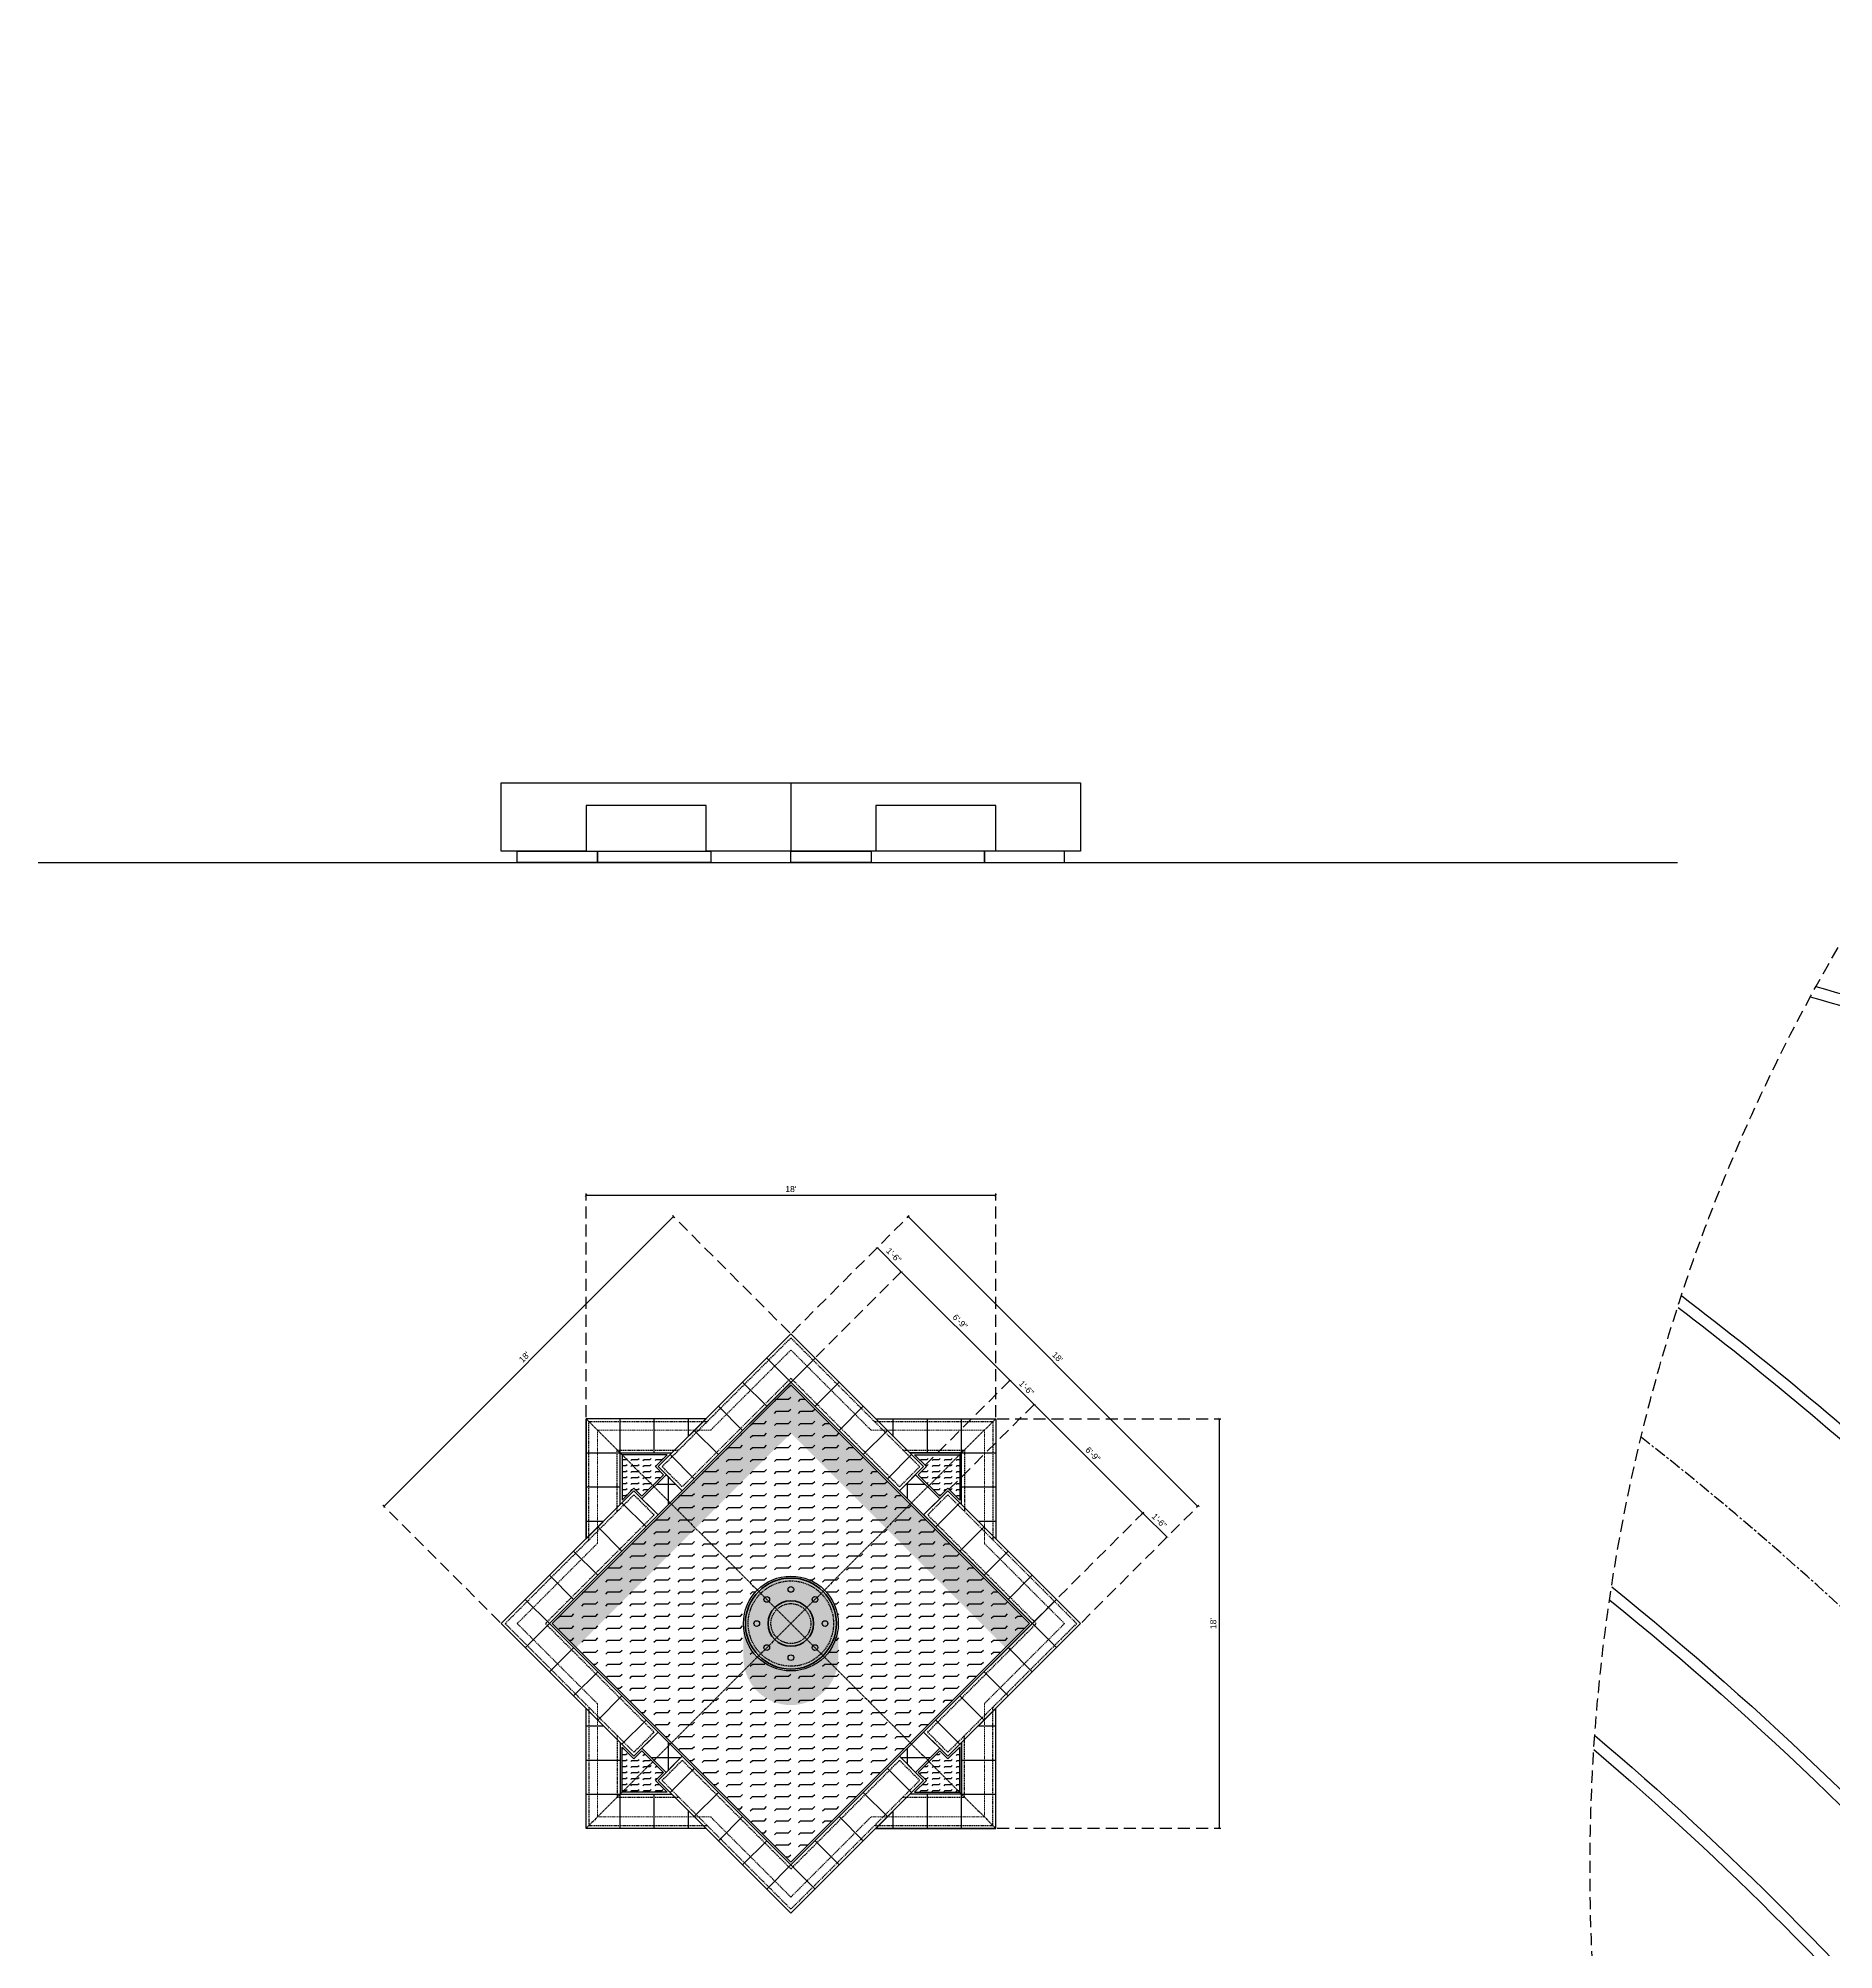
# Model space of a CAD drawing. Header units: inches. Extents: x 50027 to 54188, y -4291 to 1318.
# Drawn here: x 50027 to 50973, y -3370 to -2362 of the extents above; entities that cross this region are included whole.
import ezdxf

# ---------------------------------------------------------------- set-up
doc = ezdxf.new("R2010")
doc.units = ezdxf.units.IN
doc.linetypes.add('CENTER', pattern=[2, 1.25, -0.25, 0.25, -0.25])
doc.linetypes.add('HIDDEN', pattern=[9.525, 6.35, -3.175])
for name, color, linetype in [('06--LINE-1 HID', 2, 'HIDDEN'), ('06--LINE-2', 2, 'Continuous'), ('06--LINE-3', 3, 'Continuous'), ('N--FIXTURE-2', 2, 'Continuous'), ('ROAD CL', 251, 'CENTER'), ('roads & footpath', 161, 'Continuous'), ('WALL HATCH EXIST', 253, 'Continuous'), ('water hatch', 121, 'Continuous')]:
    doc.layers.add(name, color=color, linetype=linetype)
for name, color, linetype, lineweight in [('06--LINE-4', 4, 'Continuous', 40), ('07--DIM-2', 2, 'Continuous', 25), ('H--CLADDING-HID', 9, 'HIDDEN', 18)]:
    doc.layers.add(name, color=color, linetype=linetype, lineweight=lineweight)
doc.styles.add('3-16', font='arial.ttf')
doc.dimstyles.new('Copy of 3-8', dxfattribs={"dimscale": 0.4, "dimtxt": 8, "dimasz": 3, "dimexe": 2, "dimexo": 2, "dimgap": 4, "dimtad": 1, "dimdec": 4, "dimzin": 0, "dimdsep": 46, "dimlunit": 4, "dimtxsty": '3-16', "dimblk": 'ARCHTICK', "dimcen": 12, "dimclrd": 1, "dimclre": 252, "dimclrt": 2, "dimadec": 3, "dimazin": 0, "dimtfac": 1, "dimtdec": 4, "dimtofl": 0, "dimtmove": 2, "dimatfit": 3, "dimldrblk": 'AERO', "dimfxl": 0.18, "dimtolj": 1, "dimtzin": 0, "dimarcsym": 1})
pattern_1 = [(0, (-2543.1744, 4597.8953), (0, 3.175), [3.175, -3.175]), (45, (-2539.9994, 4597.8953), (0, 3.17499999), [0.79375, -2.90262807, 0.79375, -4.49012807])]
pattern_2 = [(0, (-2543.174, 4597.895), (0, 18), []), (90, (-2543.174, 4597.895), (-18, 1e-15), [])]

# ---------------------------------------------------------------- blocks, each defined once
blk = doc.blocks.new('*U4')
at = {"layer": 'N--FIXTURE-2'}
blk.add_circle((0, 0), 1.5, dxfattribs=at)
blk = doc.blocks.new('*U5')
at = {"color": 0, "linetype": 'ByBlock', "lineweight": -2, "transparency": 16777216}
blk.add_blockref('*U4', (50410.7, -3184.8), dxfattribs=at)
for p, rotation in [((50423.4, -3179.5), 315), ((50436.1, -3184.8), 270.0000000000001), ((50405.4, -3197.5), 45.00000000000003), ((50441.4, -3197.5), 225), ((50410.7, -3210.2), 90.00000000000004), ((50423.4, -3215.5), 135), ((50436.1, -3210.2), 180)]:
    blk.add_blockref('*U4', p, dxfattribs=dict(at, rotation=rotation))
blk = doc.blocks.new('_ArchTick')
at = {"color": 0, "const_width": 0.15}
blk.add_lwpolyline([(-0.5, -0.5), (0.5, 0.5)], dxfattribs=at)
blk = doc.blocks.new('*D103')
at = {"layer": '07--DIM-2', "color": 252, "linetype": 'HIDDEN', "lineweight": -2, "transparency": 16777216}
for p, q in [((50424, -3044.2), (50485.8, -2982.4)), ((50576.7, -3196.9), (50638.5, -3135.1))]:
    blk.add_line(p, q, dxfattribs=at)
at = {"layer": '07--DIM-2', "color": 1, "lineweight": -2, "transparency": 16777216}
blk.add_line((50485.2, -2982.9), (50638, -3135.7), dxfattribs=at)
at = {"layer": 'Defpoints', "color": 0, "transparency": 16777216}
for p in [(50423.4, -3044.8), (50638, -3135.7), (50576.1, -3197.5)]:
    blk.add_point(p, dxfattribs=at)
at = {"layer": '07--DIM-2', "color": 1, "lineweight": -2, "transparency": 16777216, "xscale": 1.2, "yscale": 1.2, "zscale": 1.2}
for p, rotation in [((50485.2, -2982.9), 135), ((50638, -3135.7), 315)]:
    blk.add_blockref('_ArchTick', p, dxfattribs=dict(at, rotation=rotation))
at = {"layer": '07--DIM-2', "color": 2, "transparency": 16777216, "insert": (50563.9, -3057), "char_height": 3.2, "attachment_point": 5, "rotation": 315, "style": '3-16'}
blk.add_mtext("\\A1;18'", dxfattribs=at)
blk = doc.blocks.new('AERO')
blk.add_line((0, 0), (-1, 0))
blk.add_lwpolyline([(-0.71, 0.71), (0, 0), (-0.71, -0.71)])
blk = doc.blocks.new('*D102')
at = {"layer": '07--DIM-2', "color": 252, "linetype": 'HIDDEN', "lineweight": -2, "transparency": 16777216}
for p, q in [((50424, -3044.2), (50469.5, -2998.7)), ((50436.7, -3056.9), (50482.2, -3011.4))]:
    blk.add_line(p, q, dxfattribs=at)
at = {"layer": '07--DIM-2', "color": 1, "lineweight": -2, "transparency": 16777216}
blk.add_line((50468.9, -2999.2), (50481.6, -3012), dxfattribs=at)
at = {"layer": 'Defpoints', "color": 0, "transparency": 16777216}
for p in [(50481.6, -3012), (50423.4, -3044.8), (50436.1, -3057.5)]:
    blk.add_point(p, dxfattribs=at)
at = {"layer": '07--DIM-2', "color": 1, "lineweight": -2, "transparency": 16777216, "xscale": 1.2, "yscale": 1.2, "zscale": 1.2}
for p, rotation in [((50468.9, -2999.2), 134.9999999999959), ((50481.6, -3012), 314.9999999999959)]:
    blk.add_blockref('_ArchTick', p, dxfattribs=dict(at, rotation=rotation))
at = {"layer": '07--DIM-2', "color": 2, "transparency": 16777216, "insert": (50477.6, -3003.3), "char_height": 3.2, "attachment_point": 5, "rotation": 315, "style": '3-16'}
blk.add_mtext('\\A1;1\'-6"', dxfattribs=at)
blk = doc.blocks.new('*D101')
at = {"layer": '07--DIM-2', "color": 252, "linetype": 'HIDDEN', "lineweight": -2, "transparency": 16777216}
for p, q in [((50436.7, -3056.9), (50482.2, -3011.4)), ((50494, -3114.2), (50539.5, -3068.7))]:
    blk.add_line(p, q, dxfattribs=at)
at = {"layer": '07--DIM-2', "color": 1, "lineweight": -2, "transparency": 16777216}
blk.add_line((50481.6, -3012), (50538.9, -3069.2), dxfattribs=at)
at = {"layer": 'Defpoints', "color": 0, "transparency": 16777216}
for p in [(50436.1, -3057.5), (50538.9, -3069.2), (50493.4, -3114.8)]:
    blk.add_point(p, dxfattribs=at)
at = {"layer": '07--DIM-2', "color": 1, "lineweight": -2, "transparency": 16777216, "xscale": 1.2, "yscale": 1.2, "zscale": 1.2}
for p, rotation in [((50481.6, -3012), 134.9999999999959), ((50538.9, -3069.2), 314.9999999999959)]:
    blk.add_blockref('_ArchTick', p, dxfattribs=dict(at, rotation=rotation))
at = {"layer": '07--DIM-2', "color": 2, "transparency": 16777216, "insert": (50512.6, -3038.3), "char_height": 3.2, "attachment_point": 5, "rotation": 315, "style": '3-16'}
blk.add_mtext('\\A1;6\'-9"', dxfattribs=at)
blk = doc.blocks.new('*D104')
at = {"layer": '07--DIM-2', "color": 252, "linetype": 'HIDDEN', "lineweight": -2, "transparency": 16777216}
for p, q in [((50494, -3114.2), (50539.5, -3068.7)), ((50506.7, -3126.9), (50552.2, -3081.4))]:
    blk.add_line(p, q, dxfattribs=at)
at = {"layer": '07--DIM-2', "color": 1, "lineweight": -2, "transparency": 16777216}
blk.add_line((50538.9, -3069.2), (50551.7, -3082), dxfattribs=at)
at = {"layer": 'Defpoints', "color": 0, "transparency": 16777216}
for p in [(50551.7, -3082), (50493.4, -3114.8), (50506.1, -3127.5)]:
    blk.add_point(p, dxfattribs=at)
at = {"layer": '07--DIM-2', "color": 1, "lineweight": -2, "transparency": 16777216, "xscale": 1.2, "yscale": 1.2, "zscale": 1.2}
for p, rotation in [((50538.9, -3069.2), 134.9999999999959), ((50551.7, -3082), 314.9999999999959)]:
    blk.add_blockref('_ArchTick', p, dxfattribs=dict(at, rotation=rotation))
at = {"layer": '07--DIM-2', "color": 2, "transparency": 16777216, "insert": (50547.6, -3073.3), "char_height": 3.2, "attachment_point": 5, "rotation": 315, "style": '3-16'}
blk.add_mtext('\\A1;1\'-6"', dxfattribs=at)
blk = doc.blocks.new('*D105')
at = {"layer": '07--DIM-2', "color": 252, "linetype": 'HIDDEN', "lineweight": -2, "transparency": 16777216}
for p, q in [((50506.7, -3126.9), (50552.2, -3081.4)), ((50551.2, -3196.9), (50609.5, -3138.7))]:
    blk.add_line(p, q, dxfattribs=at)
at = {"layer": '07--DIM-2', "color": 1, "lineweight": -2, "transparency": 16777216}
blk.add_line((50551.7, -3082), (50608.9, -3139.3), dxfattribs=at)
at = {"layer": 'Defpoints', "color": 0, "transparency": 16777216}
for p in [(50506.1, -3127.5), (50608.9, -3139.3), (50550.7, -3197.5)]:
    blk.add_point(p, dxfattribs=at)
at = {"layer": '07--DIM-2', "color": 1, "lineweight": -2, "transparency": 16777216, "xscale": 1.2, "yscale": 1.2, "zscale": 1.2}
for p, rotation in [((50551.7, -3082), 134.9999999999959), ((50608.9, -3139.3), 314.9999999999959)]:
    blk.add_blockref('_ArchTick', p, dxfattribs=dict(at, rotation=rotation))
at = {"layer": '07--DIM-2', "color": 2, "transparency": 16777216, "insert": (50582.6, -3108.3), "char_height": 3.2, "attachment_point": 5, "rotation": 315, "style": '3-16'}
blk.add_mtext('\\A1;6\'-9"', dxfattribs=at)
blk = doc.blocks.new('*D106')
at = {"layer": '07--DIM-2', "color": 252, "linetype": 'HIDDEN', "lineweight": -2, "transparency": 16777216}
for p, q in [((50551.2, -3196.9), (50609.5, -3138.7)), ((50576.7, -3196.9), (50622.2, -3151.4))]:
    blk.add_line(p, q, dxfattribs=at)
at = {"layer": '07--DIM-2', "color": 1, "lineweight": -2, "transparency": 16777216}
blk.add_line((50608.9, -3139.3), (50621.7, -3152), dxfattribs=at)
at = {"layer": 'Defpoints', "color": 0, "transparency": 16777216}
for p in [(50621.7, -3152), (50550.7, -3197.5), (50576.1, -3197.5)]:
    blk.add_point(p, dxfattribs=at)
at = {"layer": '07--DIM-2', "color": 1, "lineweight": -2, "transparency": 16777216, "xscale": 1.2, "yscale": 1.2, "zscale": 1.2}
for p, rotation in [((50608.9, -3139.3), 134.9999999999959), ((50621.7, -3152), 314.9999999999959)]:
    blk.add_blockref('_ArchTick', p, dxfattribs=dict(at, rotation=rotation))
at = {"layer": '07--DIM-2', "color": 2, "transparency": 16777216, "insert": (50617.6, -3143.3), "char_height": 3.2, "attachment_point": 5, "rotation": 315, "style": '3-16'}
blk.add_mtext('\\A1;1\'-6"', dxfattribs=at)
blk = doc.blocks.new('*D99')
at = {"layer": '07--DIM-2', "color": 252, "linetype": 'HIDDEN', "lineweight": -2, "transparency": 16777216}
for p, q in [((50315.4, -3088.7), (50315.4, -2970.8)), ((50531.4, -3088.7), (50531.4, -2970.8))]:
    blk.add_line(p, q, dxfattribs=at)
at = {"layer": '07--DIM-2', "color": 1, "lineweight": -2, "transparency": 16777216}
blk.add_line((50315.4, -2971.6), (50531.4, -2971.6), dxfattribs=at)
at = {"layer": 'Defpoints', "color": 0, "transparency": 16777216}
for p in [(50531.4, -2971.6), (50315.4, -3089.5), (50531.4, -3089.5)]:
    blk.add_point(p, dxfattribs=at)
at = {"layer": '07--DIM-2', "color": 1, "lineweight": -2, "transparency": 16777216, "xscale": 1.2, "yscale": 1.2, "zscale": 1.2, "rotation": 180}
blk.add_blockref('_ArchTick', (50315.4, -2971.6), dxfattribs=at)
at = {"layer": '07--DIM-2', "color": 1, "lineweight": -2, "transparency": 16777216, "xscale": 1.2, "yscale": 1.2, "zscale": 1.2}
blk.add_blockref('_ArchTick', (50531.4, -2971.6), dxfattribs=at)
at = {"layer": '07--DIM-2', "color": 2, "transparency": 16777216, "insert": (50423.4, -2968.4), "char_height": 3.2, "attachment_point": 5, "style": '3-16'}
blk.add_mtext("\\A1;18'", dxfattribs=at)
blk = doc.blocks.new('*D100')
at = {"layer": '07--DIM-2', "color": 1, "lineweight": -2, "transparency": 16777216}
blk.add_line((50361.6, -2982.9), (50208.8, -3135.7), dxfattribs=at)
at = {"layer": '07--DIM-2', "color": 252, "linetype": 'HIDDEN', "lineweight": -2, "transparency": 16777216}
for p, q in [((50422.8, -3044.2), (50361, -2982.4)), ((50270.1, -3196.9), (50208.3, -3135.1))]:
    blk.add_line(p, q, dxfattribs=at)
at = {"layer": 'Defpoints', "color": 0, "transparency": 16777216}
for p in [(50423.4, -3044.8), (50208.8, -3135.7), (50270.7, -3197.5)]:
    blk.add_point(p, dxfattribs=at)
at = {"layer": '07--DIM-2', "color": 1, "lineweight": -2, "transparency": 16777216, "xscale": 1.2, "yscale": 1.2, "zscale": 1.2}
for p, rotation in [((50361.6, -2982.9), 45), ((50208.8, -3135.7), 225)]:
    blk.add_blockref('_ArchTick', p, dxfattribs=dict(at, rotation=rotation))
at = {"layer": '07--DIM-2', "color": 2, "transparency": 16777216, "insert": (50282.9, -3057), "char_height": 3.2, "attachment_point": 5, "rotation": 45, "style": '3-16'}
blk.add_mtext("\\A1;18'", dxfattribs=at)
blk = doc.blocks.new('*D107')
at = {"layer": '07--DIM-2', "color": 252, "linetype": 'HIDDEN', "lineweight": -2, "transparency": 16777216}
for p, q in [((50532.2, -3089.5), (50650.1, -3089.5)), ((50532.2, -3305.5), (50650.1, -3305.5))]:
    blk.add_line(p, q, dxfattribs=at)
at = {"layer": '07--DIM-2', "color": 1, "lineweight": -2, "transparency": 16777216}
blk.add_line((50649.3, -3305.5), (50649.3, -3089.5), dxfattribs=at)
at = {"layer": 'Defpoints', "color": 0, "transparency": 16777216}
for p in [(50531.4, -3089.5), (50649.3, -3089.5), (50531.4, -3305.5)]:
    blk.add_point(p, dxfattribs=at)
at = {"layer": '07--DIM-2', "color": 1, "lineweight": -2, "transparency": 16777216, "xscale": 1.2, "yscale": 1.2, "zscale": 1.2}
for p, rotation in [((50649.3, -3089.5), 90), ((50649.3, -3305.5), 270)]:
    blk.add_blockref('_ArchTick', p, dxfattribs=dict(at, rotation=rotation))
at = {"layer": '07--DIM-2', "color": 2, "transparency": 16777216, "insert": (50646.1, -3197.5), "char_height": 3.2, "attachment_point": 5, "rotation": 90, "style": '3-16'}
blk.add_mtext("\\A1;18'", dxfattribs=at)

msp = doc.modelspace()

# ---------------------------------------------------------------- hatches: boundary and pattern name
at = {"layer": 'WALL HATCH EXIST'}
h = msp.add_hatch(dxfattribs=at)
h.set_pattern_fill('_USER', color=250, scale=18, angle=45, double=1, pattern_type=0)
h.set_pattern_definition([(45, (50423.391, -3070.23), (-12.728, 12.728), []), (135, (50423.391, -3070.23), (-12.728, -12.728), [])])
h.paths.add_polyline_path([(50480.66697, -3127.50568), (50423.39132, -3070.23003), (50366.11567, -3127.50568), (50353.38774, -3114.77776), (50423.39132, -3044.77419), (50493.39489, -3114.77776)])
h = msp.add_hatch(dxfattribs=at)
h.set_pattern_fill('_USER', color=250, scale=18, double=1, pattern_type=0)
h.set_pattern_definition([(0, (50333.391, -3107.51), (0, 18), []), (90, (50333.391, -3107.51), (-18, 1e-15), [])])
h.paths.add_polyline_path([(50378.65625, -3089.50925), (50315.39132, -3089.50925), (50315.39132, -3152.77419), (50333.39132, -3134.77419), (50333.39132, -3107.50925), (50360.65625, -3107.50925)])
h = msp.add_hatch(dxfattribs=at)
h.set_pattern_fill('_USER', color=250, scale=18, double=1, pattern_type=0)
h.set_pattern_definition([(0, (50513.391, -3107.51), (0, 18), []), (90, (50513.391, -3107.51), (-18, 1e-15), [])])
h.paths.add_polyline_path([(50468.12638, -3089.50925), (50531.39132, -3089.50925), (50531.39132, -3152.77419), (50513.39132, -3134.77419), (50513.39132, -3107.50925), (50486.12638, -3107.50925)])
h = msp.add_hatch(dxfattribs=at)
h.set_pattern_fill('FLEX', color=250, scale=0.5)
h.set_pattern_definition(pattern_1)
h.paths.add_polyline_path([(50490.56646, -3119.0204), (50494.8091, -3114.77776), (50488.54059, -3108.50925), (50512.39132, -3108.50925), (50512.39132, -3132.35998), (50506.12281, -3126.09147), (50501.88017, -3130.33411)])
h = msp.add_hatch(dxfattribs=at)
h.set_pattern_fill('_USER', color=250, scale=18, double=1, pattern_type=0)
h.set_pattern_definition(pattern_2)
h.paths.add_polyline_path([(50344.90246, -3131.74832), (50353.38774, -3140.2336), (50366.11567, -3127.50568), (50357.63039, -3119.0204)])
h = msp.add_hatch(dxfattribs=at)
h.set_pattern_fill('_USER', color=250, scale=18, double=1, pattern_type=0)
h.set_pattern_definition(pattern_2)
h.paths.add_polyline_path([(50501.88017, -3131.74832), (50493.39489, -3140.2336), (50480.66697, -3127.50568), (50489.15225, -3119.0204)])
h = msp.add_hatch(dxfattribs=at)
h.set_pattern_fill('_USER', color=250, scale=18, angle=45, double=1, pattern_type=0)
h.set_pattern_definition([(45, (50296.112, -3197.51), (-12.728, 12.728), []), (135, (50296.112, -3197.51), (-12.728, -12.728), [])])
h.paths.add_polyline_path([(50340.65982, -3267.51283), (50270.65625, -3197.50925), (50340.65982, -3127.50568), (50353.38774, -3140.2336), (50296.1121, -3197.50925), (50353.38774, -3254.7849)])
h = msp.add_hatch(dxfattribs=at)
h.set_pattern_fill('_USER', color=250, scale=18, angle=45, double=1, pattern_type=0)
h.set_pattern_definition([(45, (50550.67, -3197.51), (-12.728, 12.728), []), (135, (50550.67, -3197.51), (-12.728, -12.728), [])])
h.paths.add_polyline_path([(50506.12281, -3127.50568), (50576.12638, -3197.50925), (50506.12281, -3267.51283), (50493.39489, -3254.7849), (50550.67054, -3197.50925), (50493.39489, -3140.2336)])
h = msp.add_hatch(color=251, dxfattribs=at)
h.dxf.hatch_style = 1
edge = h.paths.add_edge_path()
edge.add_arc((50423.39132, -3197.50925), 12, 0, 360)
edge = h.paths.add_edge_path()
edge.add_arc((50423.39132, -3197.50925), 24, 0, 180)
edge.add_arc((50423.39132, -3197.50925), 24, 180, 360)
h = msp.add_hatch(color=250, dxfattribs=at)
h.dxf.hatch_style = 1
edge = h.paths.add_edge_path()
edge.add_arc((50423.39132, -3197.50925), 12, 0, 360)
h = msp.add_hatch(dxfattribs=at)
h.set_pattern_fill('_USER', color=250, scale=18, double=1, pattern_type=0)
h.set_pattern_definition([(0, (50333.391, -3287.51), (0, 18), []), (90, (50333.391, -3287.51), (-18, 1e-15), [])])
h.paths.add_polyline_path([(50378.65625, -3305.50925), (50315.39132, -3305.50925), (50315.39132, -3242.24432), (50333.39132, -3260.24432), (50333.39132, -3287.50925), (50360.65625, -3287.50925)])
h = msp.add_hatch(dxfattribs=at)
h.set_pattern_fill('_USER', color=250, scale=18, double=1, pattern_type=0)
h.set_pattern_definition([(0, (50513.391, -3287.51), (0, 18), []), (90, (50513.391, -3287.51), (-18, 1e-15), [])])
h.paths.add_polyline_path([(50468.12638, -3305.50925), (50531.39132, -3305.50925), (50531.39132, -3242.24432), (50513.39132, -3260.24432), (50513.39132, -3287.50925), (50486.12638, -3287.50925)])
h = msp.add_hatch(dxfattribs=at)
h.set_pattern_fill('_USER', color=250, scale=18, double=1, pattern_type=0)
h.set_pattern_definition(pattern_2)
h.paths.add_polyline_path([(50357.63039, -3275.99811), (50366.11567, -3267.51283), (50353.38774, -3254.7849), (50344.90246, -3263.27018)])
h = msp.add_hatch(dxfattribs=at)
h.set_pattern_fill('_USER', color=250, scale=18, double=1, pattern_type=0)
h.set_pattern_definition(pattern_2)
h.paths.add_polyline_path([(50489.15225, -3275.99811), (50480.66697, -3267.51283), (50493.39489, -3254.7849), (50501.88017, -3263.27018)])
h = msp.add_hatch(dxfattribs=at)
h.set_pattern_fill('_USER', color=250, scale=18, angle=45, double=1, pattern_type=0)
h.set_pattern_definition([(45, (50423.391, -3324.788), (-12.728, 12.728), []), (135, (50423.391, -3324.788), (-12.728, -12.728), [])])
h.paths.add_polyline_path([(50366.11567, -3267.51283), (50423.39132, -3324.78847), (50480.66697, -3267.51283), (50493.39489, -3280.24075), (50423.39132, -3350.24432), (50353.38774, -3280.24075)])
at = {"layer": 'water hatch'}
h = msp.add_hatch(dxfattribs=at)
h.set_pattern_fill('FLEX', color=250)
h.set_pattern_definition([(0, (-2543.1744, 4597.895), (0, 6.35), [6.35, -6.35]), (45, (-2536.8244, 4597.8953), (0, 6.35), [1.5875, -5.8052561, 1.5875, -8.9802561])])
h.paths.add_polyline_path([(50297.52631, -3197.50925), (50423.39132, -3071.64425), (50549.25632, -3197.50925), (50423.39132, -3323.37426)])
edge = h.paths.add_edge_path(flags=16)
edge.add_arc((50423.39132, -3197.50925), 25, 0, 360)
h = msp.add_hatch(color=250, dxfattribs=at)
h.dxf.hatch_style = 1
h.paths.add_polyline_path([(50423.39132, -3071.64425), (50297.52631, -3197.50925), (50310.25423, -3210.23718), (50423.39132, -3097.10009), (50536.5284, -3210.23718), (50549.25632, -3197.50925)])
h = msp.add_hatch(dxfattribs=at)
h.set_pattern_fill('FLEX', color=250, scale=0.5)
h.set_pattern_definition(pattern_1)
h.paths.add_polyline_path([(50356.21617, -3119.0204), (50351.97353, -3114.77776), (50358.24204, -3108.50925), (50334.39132, -3108.50925), (50334.39132, -3132.35998), (50340.65982, -3126.09147), (50344.90246, -3130.33411)])
h = msp.add_hatch(color=250, dxfattribs=at)
h.dxf.hatch_style = 1
edge = h.paths.add_edge_path()
edge.add_line((50398.39132, -3197.50925), (50398.39132, -3215.50925))
edge.add_arc((50423.39132, -3215.50925), 25, 180, 360)
edge.add_line((50448.39132, -3215.50925), (50448.39132, -3197.50925))
edge.add_arc((50423.39132, -3197.50925), 25, -180, 0, ccw=False)
h = msp.add_hatch(dxfattribs=at)
h.set_pattern_fill('FLEX', color=250, scale=0.5)
h.set_pattern_definition(pattern_1)
h.paths.add_polyline_path([(50356.21617, -3275.99811), (50351.97353, -3280.24075), (50358.24204, -3286.50925), (50334.39132, -3286.50925), (50334.39132, -3262.65853), (50340.65982, -3268.92704), (50344.90246, -3264.6844)])
h = msp.add_hatch(dxfattribs=at)
h.set_pattern_fill('FLEX', color=250, scale=0.5)
h.set_pattern_definition(pattern_1)
h.paths.add_polyline_path([(50490.56646, -3275.99811), (50494.8091, -3280.24075), (50488.54059, -3286.50925), (50512.39132, -3286.50925), (50512.39132, -3262.65853), (50506.12281, -3268.92704), (50501.88017, -3264.6844)])

# ---------------------------------------------------------------- linework, layer by layer
for p, q in [((50423.39132, -2754.16579), (50423.39132, -2790.16579)), ((50026.62406, -2796.16579), (50890.71966, -2796.16579))]:
    msp.add_line(p, q)
for points in [[(50270.65625, -2790.16579), (50270.65625, -2754.16579), (50576.12638, -2754.16579), (50576.12638, -2790.16579), (50531.39132, -2790.16579), (50531.39132, -2766.16579), (50468.12638, -2766.16579), (50468.12638, -2790.16579), (50378.65625, -2790.16579), (50378.65625, -2766.16579), (50315.39132, -2766.16579), (50315.39132, -2790.16579)], [(50279.14153, -2790.16579), (50321.39132, -2790.16579), (50321.39132, -2796.16579), (50279.14153, -2796.16579)], [(50321.39132, -2790.16579), (50381.14153, -2790.16579), (50381.14153, -2796.16579), (50321.39132, -2796.16579)], [(50423.39132, -2790.16579), (50381.14153, -2790.16579), (50381.14153, -2796.16579), (50423.39132, -2796.16579)], [(50423.39132, -2790.16579), (50465.6411, -2790.16579), (50465.6411, -2796.16579), (50423.39132, -2796.16579)], [(50525.39132, -2790.16579), (50465.6411, -2790.16579), (50465.6411, -2796.16579), (50525.39132, -2796.16579)], [(50567.6411, -2790.16579), (50525.39132, -2790.16579), (50525.39132, -2796.16579), (50567.6411, -2796.16579)]]:
    msp.add_lwpolyline(points, close=True)
at = {"linetype": 'HIDDEN'}
msp.add_circle((51809.55147, -3326.36964), 964.86227, dxfattribs=at)
at = {"layer": '06--LINE-1 HID', "ltscale": 0.1}
for points in [[(50480.66697, -3125.38436), (50423.39132, -3068.10871), (50366.11567, -3125.38436), (50355.50907, -3114.77776), (50423.39132, -3046.89551), (50491.27357, -3114.77776)], [(50340.65982, -3265.3915), (50272.77757, -3197.50925), (50340.65982, -3129.627), (50351.26642, -3140.2336), (50293.99078, -3197.50925), (50351.26642, -3254.7849)], [(50506.12281, -3129.627), (50574.00506, -3197.50925), (50506.12281, -3265.3915), (50495.51621, -3254.7849), (50552.79186, -3197.50925), (50495.51621, -3140.2336)], [(50366.11567, -3269.63415), (50423.39132, -3326.90979), (50480.66697, -3269.63415), (50491.27357, -3280.24075), (50423.39132, -3348.123), (50355.50907, -3280.24075)]]:
    msp.add_lwpolyline(points, close=True, dxfattribs=at)
for points in [[(50316.89132, -3153.39551), (50316.89132, -3091.00925), (50379.27757, -3091.00925)], [(50467.50506, -3091.00925), (50529.89132, -3091.00925), (50529.89132, -3153.39551)], [(50331.89132, -3138.39551), (50331.89132, -3106.00925), (50364.27757, -3106.00925)], [(50482.50506, -3106.00925), (50514.89132, -3106.00925), (50514.89132, -3138.39551)], [(50316.89132, -3241.623), (50316.89132, -3304.00925), (50379.27757, -3304.00925)], [(50467.50506, -3304.00925), (50529.89132, -3304.00925), (50529.89132, -3241.623)], [(50331.89132, -3256.623), (50331.89132, -3289.00925), (50364.27757, -3289.00925)], [(50482.50506, -3289.00925), (50514.89132, -3289.00925), (50514.89132, -3256.623)]]:
    msp.add_lwpolyline(points, dxfattribs=at)
for radius in [22.5, 10.5]:
    msp.add_circle((50423.39132, -3197.50925), radius, dxfattribs=at)
at = {"layer": '06--LINE-2'}
for points in [[(50378.65625, -3089.50925), (50315.39132, -3089.50925), (50315.39132, -3152.77419), (50333.39132, -3134.77419), (50333.39132, -3107.50925), (50360.65625, -3107.50925)], [(50468.12638, -3089.50925), (50531.39132, -3089.50925), (50531.39132, -3152.77419), (50513.39132, -3134.77419), (50513.39132, -3107.50925), (50486.12638, -3107.50925)], [(50378.65625, -3305.50925), (50315.39132, -3305.50925), (50315.39132, -3242.24432), (50333.39132, -3260.24432), (50333.39132, -3287.50925), (50360.65625, -3287.50925)], [(50468.12638, -3305.50925), (50531.39132, -3305.50925), (50531.39132, -3242.24432), (50513.39132, -3260.24432), (50513.39132, -3287.50925), (50486.12638, -3287.50925)]]:
    msp.add_lwpolyline(points, close=True, dxfattribs=at)
at = {"layer": '06--LINE-3'}
for points in [[(50480.66697, -3127.50568), (50423.39132, -3070.23003), (50366.11567, -3127.50568), (50353.38774, -3114.77776), (50423.39132, -3044.77419), (50493.39489, -3114.77776)], [(50344.90246, -3131.74832), (50353.38774, -3140.2336), (50366.11567, -3127.50568), (50357.63039, -3119.0204)], [(50501.88017, -3131.74832), (50493.39489, -3140.2336), (50480.66697, -3127.50568), (50489.15225, -3119.0204)], [(50340.65982, -3267.51283), (50270.65625, -3197.50925), (50340.65982, -3127.50568), (50353.38774, -3140.2336), (50296.1121, -3197.50925), (50353.38774, -3254.7849)], [(50506.12281, -3127.50568), (50576.12638, -3197.50925), (50506.12281, -3267.51283), (50493.39489, -3254.7849), (50550.67054, -3197.50925), (50493.39489, -3140.2336)], [(50357.63039, -3275.99811), (50366.11567, -3267.51283), (50353.38774, -3254.7849), (50344.90246, -3263.27018)], [(50489.15225, -3275.99811), (50480.66697, -3267.51283), (50493.39489, -3254.7849), (50501.88017, -3263.27018)], [(50366.11567, -3267.51283), (50423.39132, -3324.78847), (50480.66697, -3267.51283), (50493.39489, -3280.24075), (50423.39132, -3350.24432), (50353.38774, -3280.24075)]]:
    msp.add_lwpolyline(points, close=True, dxfattribs=at)
at = {"layer": '06--LINE-4'}
for radius in [24, 12]:
    msp.add_circle((50423.39132, -3197.50925), radius, dxfattribs=at)
at = {"layer": 'H--CLADDING-HID', "ltscale": 0.1}
msp.add_lwpolyline([(50465.6411, -3095.50925), (50423.39132, -3053.25947), (50381.14153, -3095.50925), (50321.39132, -3095.50925), (50321.39132, -3155.25947), (50279.14153, -3197.50925), (50321.39132, -3239.75904), (50321.39132, -3299.50925), (50381.14153, -3299.50925), (50423.39132, -3341.75904), (50465.6411, -3299.50925), (50525.39132, -3299.50925), (50525.39132, -3239.75904), (50567.6411, -3197.50925), (50525.39132, -3155.25947), (50525.39132, -3095.50925)], close=True, dxfattribs=at)
at = {"layer": 'ROAD CL'}
for p, q in [((50315.39132, -3089.50925), (50531.39132, -3305.50925)), ((50531.39132, -3089.50925), (50315.39132, -3305.50925))]:
    msp.add_line(p, q, dxfattribs=at)
at = {"layer": 'ROAD CL', "color": 1, "ltscale": 5}
msp.add_lwpolyline([(50871.78385, -3099.32099, -0.063590926), (51190.62039, -3423.21137, 0.0799494502), (51555.08571, -3775.2607, -0.2700647044), (51737.55147, -4088.4405), (51737.55147, -4288.54176)], format="xyb", dxfattribs=at)
at = {"layer": 'roads & footpath'}
for points in [[(50891.07918, -3030.78911, -0.0229984221), (51022.14243, -3140.65045, 0.5603906679), (51081.19621, -3123.79959, -0.058144994), (51147.40187, -2961.54926, 0.4771166806), (51126.29221, -2909.71823, 0.0031982794), (50963.92543, -2861.74528, 0.0031982794)], [(50893.04633, -3024.74483, -0.023280151), (51026.20413, -3136.23427, 0.5603906679), (51075.41561, -3122.1919, -0.058144994), (51142.14671, -2958.65386, 0.4771166806), (51124.55533, -2915.46134, 0.0032234395), (50960.98303, -2867.14115, 0.0032234395)], [(50855.08763, -3185.09693, -0.0900074672), (51253.77764, -3647.74086, 0.1511259977), (51532.2905, -3905.41226, -0.2886997562), (51659.55147, -4107.44582), (51659.55147, -4279.5009)], [(50856.12962, -3178.22793, -0.0905261102), (51258.96059, -3644.71801, 0.1511349988), (51534.88172, -3900.00065, -0.2886997562), (51665.55147, -4107.44582), (51665.55147, -4280.42582)], [(50846.71186, -3263.92703, -0.0833306019), (51196.62954, -3680.75744, 0.1511349988), (51503.78703, -3964.94, -0.2886997562), (51593.55147, -4107.44582), (51593.55147, -4266.7436)], [(50847.22337, -3256.48527, -0.0840115899), (51201.81206, -3677.73385, 0.1511435425), (51506.37826, -3959.52839, -0.2886997562), (51599.55147, -4107.44582), (51599.55147, -4268.10166)]]:
    msp.add_lwpolyline(points, format="xyb", dxfattribs=at)
at = {"layer": 'water hatch'}
for points in [[(50297.52631, -3197.50925), (50423.39132, -3071.64425), (50549.25632, -3197.50925), (50423.39132, -3323.37426)], [(50356.21617, -3119.0204), (50351.97353, -3114.77776), (50358.24204, -3108.50925), (50334.39132, -3108.50925), (50334.39132, -3132.35998), (50340.65982, -3126.09147), (50344.90246, -3130.33411)], [(50490.56646, -3119.0204), (50494.8091, -3114.77776), (50488.54059, -3108.50925), (50512.39132, -3108.50925), (50512.39132, -3132.35998), (50506.12281, -3126.09147), (50501.88017, -3130.33411)], [(50356.21617, -3275.99811), (50351.97353, -3280.24075), (50358.24204, -3286.50925), (50334.39132, -3286.50925), (50334.39132, -3262.65853), (50340.65982, -3268.92704), (50344.90246, -3264.6844)], [(50490.56646, -3275.99811), (50494.8091, -3280.24075), (50488.54059, -3286.50925), (50512.39132, -3286.50925), (50512.39132, -3262.65853), (50506.12281, -3268.92704), (50501.88017, -3264.6844)]]:
    msp.add_lwpolyline(points, close=True, dxfattribs=at)
msp.add_circle((50423.39132, -3197.50925), 25, dxfattribs=at)

# ---------------------------------------------------------------- block references
msp.add_blockref('*U5', (0, 0))

# ---------------------------------------------------------------- dimensions: what is measured, and where the dimension line sits
at = {"layer": '07--DIM-2'}
dim = msp.add_linear_dim(base=(50531.39132, -2971.58502), p1=(50315.39132, -3089.50925), p2=(50531.39132, -3089.50925), dimstyle='Copy of 3-8', dxfattribs=at)
dim.commit()
dim.dimension.update_dxf_attribs({"geometry": '*D99', "text_midpoint": (50423.39132, -2968.35118)})
for p2, distance, picture, middle in [((50270.65625, -3197.50925), -87.43791, '*D100', (50282.90918, -3057.02711)), ((50576.12638, -3197.50925), 87.43791, '*D103', (50563.87346, -3057.02711)), ((50436.11924, -3057.50211), 64.38941, '*D102', (50477.57213, -3003.32129))]:
    dim = msp.add_aligned_dim(p1=(50423.39132, -3044.77419), p2=p2, distance=distance, dimstyle='Copy of 3-8', dxfattribs=at)
    dim.commit()
    dim.dimension.update_dxf_attribs({"geometry": picture, "text_midpoint": middle})
for base, p1, p2, angle, picture, middle in [((50538.92508, -3069.24757), (50436.11924, -3057.50211), (50493.39489, -3114.77776), 135, '*D101', (50512.57392, -3038.32308)), ((50551.653, -3081.97549), (50493.39489, -3114.77776), (50506.12281, -3127.50568), 135, '*D104', (50547.5757, -3073.32487)), ((50608.92865, -3139.25114), (50506.12281, -3127.50568), (50550.67054, -3197.50925), 135, '*D105', (50582.57749, -3108.32665)), ((50649.31555, -3089.50925), (50531.39132, -3305.50925), (50531.39132, -3089.50925), 90, '*D107', (50646.08172, -3197.50925)), ((50621.65657, -3151.97906), (50550.67054, -3197.50925), (50576.12638, -3197.50925), 135, '*D106', (50617.57928, -3143.32844))]:
    dim = msp.add_linear_dim(base=base, p1=p1, p2=p2, angle=angle, dimstyle='Copy of 3-8', dxfattribs=at)
    dim.commit()
    dim.dimension.update_dxf_attribs({"geometry": picture, "text_midpoint": middle})

doc.saveas('drawing.dxf')
